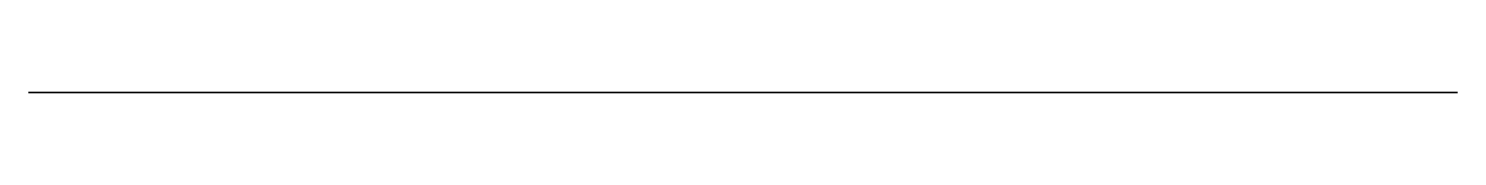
# Model space of a CAD drawing. Header units: millimetres. Extents: x -26.3 to -7.4, y 0 to 0.
import ezdxf

# ---------------------------------------------------------------- set-up
doc = ezdxf.new("R2010")
doc.units = ezdxf.units.MM
doc.layers.get('0').update_dxf_attribs({"color": 194, "true_color": 0x551cb1})

msp = doc.modelspace()

# ---------------------------------------------------------------- linework, layer by layer
at = {"color": 251, "true_color": 0x565656}
msp.add_polyline3d([(-10.866, 0, 55.203), (-10.275, 0, 56.196), (-9.737, 0, 57.215), (-9.254, 0, 58.259), (-8.825, 0, 59.327), (-8.452, 0, 60.415), (-8.135, 0, 61.522), (-7.876, 0, 62.645), (-7.674, 0, 63.782), (-7.533, 0, 64.93), (-7.452, 0, 66.085), (-7.432, 0, 67.243), (-7.471, 0, 68.401), (-7.57, 0, 69.555), (-7.727, 0, 70.703), (-7.943, 0, 71.84), (-8.217, 0, 72.964), (-8.5, 0, 73.92), (-8.821, 0, 74.862), (-9.559, 0, 76.711), (-11.263, 0, 80.323), (-12.806, 0, 83.582), (-13.509, 0, 85.238), (-14.142, 0, 86.915), (-14.487, 0, 87.976), (-14.789, 0, 89.05), (-15.048, 0, 90.135), (-15.27, 0, 91.229), (-15.609, 0, 93.441), (-15.83, 0, 95.672), (-15.964, 0, 98.772), (-15.899, 0, 101.866), (-15.681, 0, 104.516), (-15.318, 0, 107.148), (-14.808, 0, 109.755), (-14.154, 0, 112.333), (-14.154, 0, 115.165), (-13.826, 0, 115.415), (-13.515, 0, 115.683), (-13.221, 0, 115.968), (-12.944, 0, 116.271), (-12.685, 0, 116.589), (-12.446, 0, 116.922), (-12.227, 0, 117.269), (-12.028, 0, 117.63), (-11.851, 0, 118.003), (-11.696, 0, 118.386), (-11.565, 0, 118.777), (-11.457, 0, 119.175), (-11.373, 0, 119.579), (-11.313, 0, 119.988), (-11.277, 0, 120.399), (-11.265, 0, 120.811), (-11.27, 0, 121.053), (-11.285, 0, 121.294), (-11.31, 0, 121.533), (-11.344, 0, 121.771), (-11.387, 0, 122.008), (-11.439, 0, 122.243), (-11.567, 0, 122.708), (-11.727, 0, 123.168), (-11.914, 0, 123.62), (-12.128, 0, 124.066), (-12.365, 0, 124.504), (-12.699, 0, 125.057), (-13.059, 0, 125.594), (-13.443, 0, 126.114), (-13.849, 0, 126.617), (-14.277, 0, 127.103), (-14.724, 0, 127.573), (-15.188, 0, 128.026), (-15.668, 0, 128.463), (-16.227, 0, 128.932), (-16.806, 0, 129.377), (-17.404, 0, 129.796), (-18.019, 0, 130.19), (-18.651, 0, 130.556), (-19.297, 0, 130.895), (-19.958, 0, 131.205), (-20.632, 0, 131.487), (-21.317, 0, 131.739), (-22.011, 0, 131.962), (-22.713, 0, 132.153), (-23.423, 0, 132.315), (-24.139, 0, 132.446), (-24.86, 0, 132.546), (-25.585, 0, 132.614), (-26.314, 0, 132.652), (-26.314, 0, -42.059), (-7.933, 0, -42.059), (-7.933, 0, 47.986), (-7.941, 0, 49.011), (-7.992, 0, 50.03), (-8.05, 0, 50.532), (-8.135, 0, 51.025), (-8.19, 0, 51.269), (-8.255, 0, 51.509), (-8.329, 0, 51.746), (-8.415, 0, 51.98), (-8.512, 0, 52.217), (-8.619, 0, 52.451), (-8.856, 0, 52.907), (-9.124, 0, 53.346), (-9.421, 0, 53.765), (-9.745, 0, 54.161), (-10.094, 0, 54.534), (-10.469, 0, 54.882)], close=True, dxfattribs=at)

doc.saveas('drawing.dxf')
